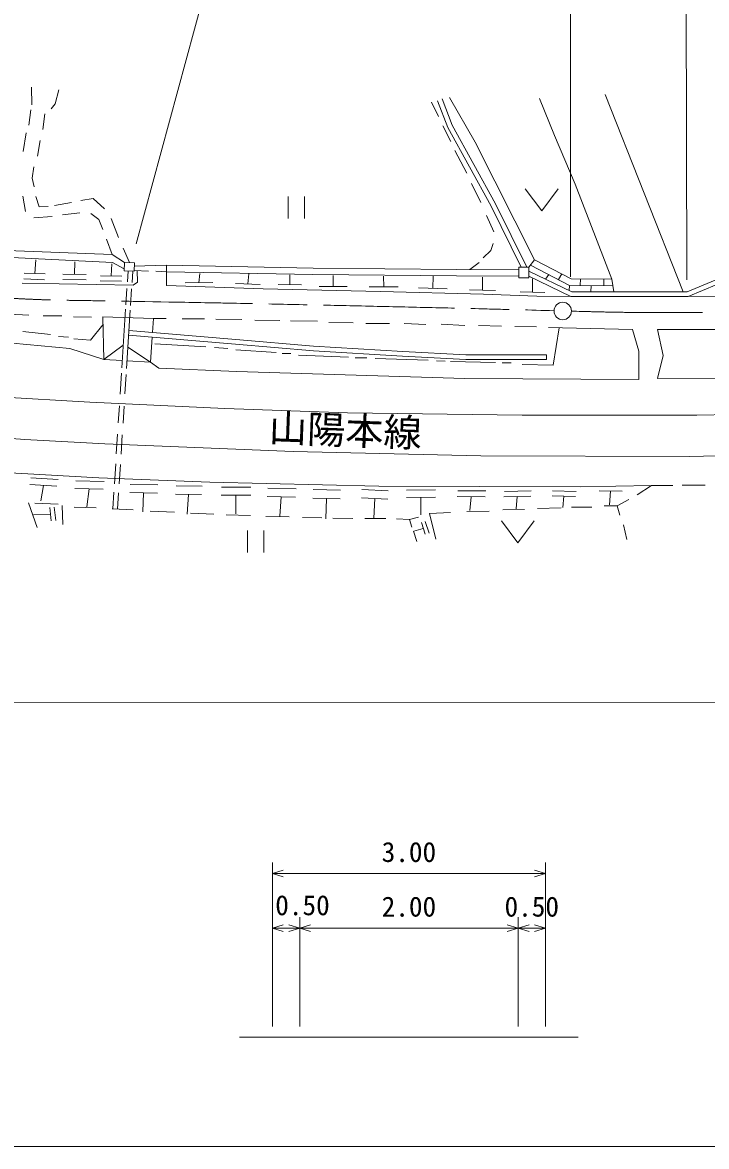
# Model space of a CAD drawing. Units: millimetres, scale not verified. Extents: x 40000 to 680000, y 20000 to 380000.
# Drawn here: x 274618 to 337250, y 205000 to 307911 of the extents above; entities that cross this region are included whole.
import ezdxf
from ezdxf.enums import TextEntityAlignment as Align

# ---------------------------------------------------------------- set-up
doc = ezdxf.new("R2010")
doc.units = ezdxf.units.MM
doc.header["$LTSCALE"] = 1000
doc.linetypes.add('CHAIN', pattern=[18.5, 12, -1.5, 3.5, -1.5])
for name, color, linetype, lineweight in [('M-BGD', 7, 'Continuous', 13), ('M-BGD-HTXT', 7, 'Continuous', 13), ('M-BMK', 2, 'CHAIN', 13), ('M-BMK-HTXT', 7, 'Continuous', 13), ('M-BMK-SRVR', 3, 'Continuous', 13), ('M-STR-HTXT', 7, 'Continuous', 13), ('M-TTL-BAND', 7, 'Continuous', 13)]:
    doc.layers.add(name, color=color, linetype=linetype, lineweight=lineweight)
doc.styles.add('ＭＳ ゴシック', font='')
doc.styles.get('ＭＳ ゴシック').set_extended_font_data('MS Gothic')

# ---------------------------------------------------------------- blocks, each defined once
blk = doc.blocks.new('田')
at = {"color": 7, "linetype": 'Continuous', "lineweight": 13}
for p, q in [((-0.75, 1), (-0.75, -1)), ((0.75, -1), (0.75, 1))]:
    blk.add_line(p, q, dxfattribs=at)
blk = doc.blocks.new('畑')
at = {"color": 7, "linetype": 'Continuous', "lineweight": 13}
for p, q in [((-1.5, 1), (0, -1)), ((0, -1), (1.5, 1))]:
    blk.add_line(p, q, dxfattribs=at)

msp = doc.modelspace()

# ---------------------------------------------------------------- linework, layer by layer
at = {"layer": 'M-BGD'}
for p, q in [((275450, 301996), (275477, 300375)), ((277613, 300464), (277944, 301730)), ((312078, 300623), (312697, 299292)), ((313565, 298309), (312620, 300746)), ((313973, 298500), (313039, 300908)), ((316054, 296943), (313727, 301043)), ((323320, 297572), (321947, 300962)), ((327955, 301328), (335125, 283253)), ((275388, 299918), (275185, 298519)), ((276672, 299536), (276469, 298100)), ((277244, 300007), (277613, 300464)), ((313104, 298453), (313841, 297004)), ((317933, 291313), (313973, 298500)), ((274943, 297794), (274689, 296091)), ((317533, 291105), (313565, 298309)), ((325208, 293109), (323320, 297572)), ((276227, 297095), (275998, 295684)), ((321511, 286190), (316054, 296943)), ((314214, 296182), (315316, 294113)), ((275642, 294705), (275515, 293650)), ((275515, 293650), (275693, 292874)), ((315731, 293173), (316596, 291418)), ((328567, 284404), (325208, 293109)), ((274638, 291997), (274905, 290599)), ((275846, 291972), (276151, 291044)), ((277549, 291145), (279100, 291425)), ((279952, 291603), (281097, 291794)), ((281097, 291794), (282126, 290853)), ((320789, 285503), (317933, 291313)), ((276151, 291044), (276965, 291069)), ((278287, 290306), (279863, 290497)), ((280880, 290408), (281618, 289887)), ((317776, 288757), (317102, 290232)), ((320286, 285507), (317533, 291105)), ((275668, 290026), (277321, 290154)), ((281618, 289887), (281986, 288971)), ((282737, 289950), (283410, 288234)), ((282317, 288069), (282835, 286673)), ((283843, 287242), (284404, 285922)), ((317499, 287021), (317728, 287674)), ((282835, 286673), (271089, 287097)), ((271113, 286522), (282860, 285937)), ((275740, 284930), (275840, 286185)), ((283946, 285930), (282835, 286673)), ((316801, 286349), (317499, 287021)), ((321511, 286190), (320994, 285501)), ((324855, 284442), (321511, 286190)), ((279392, 284853), (279425, 285994)), ((282740, 284709), (282800, 285803)), ((282860, 285937), (283935, 285360)), ((283932, 285170), (283946, 285930)), ((283932, 285170), (284847, 285153)), ((283946, 285930), (284861, 285913)), ((284220, 284152), (284285, 285164)), ((284648, 284105), (284715, 285156)), ((284861, 285913), (284847, 285153)), ((284848, 285207), (286170, 285155)), ((287806, 285692), (284856, 285600)), ((285152, 284145), (285110, 285196)), ((286826, 285130), (287794, 285092)), ((287806, 285692), (287790, 283843)), ((287794, 285092), (301215, 284828)), ((287806, 285692), (301224, 285428)), ((301224, 285428), (314362, 285304)), ((314362, 285304), (320038, 285270)), ((315580, 285297), (316428, 285942)), ((320074, 285509), (320066, 284528)), ((320074, 285509), (320994, 285501)), ((320994, 285501), (320986, 284520)), ((324927, 283240), (320991, 285142)), ((324704, 283843), (321146, 285704)), ((274597, 284053), (284745, 283865)), ((276649, 284358), (274744, 284427)), ((276692, 284896), (274787, 284964)), ((280450, 284355), (278305, 284372)), ((280464, 284844), (278319, 284861)), ((283684, 284222), (281745, 284257)), ((283710, 284692), (281771, 284726)), ((284745, 283865), (285152, 284145)), ((292042, 284093), (289519, 284076)), ((290780, 284085), (290847, 284914)), ((295252, 283970), (295348, 284895)), ((299095, 283913), (299085, 284800)), ((301215, 284828), (314358, 284704)), ((303062, 283741), (303071, 284743)), ((307696, 283703), (307667, 284685)), ((312177, 283570), (312225, 284704)), ((314358, 284704), (320034, 284670)), ((316745, 283408), (316745, 284590)), ((320066, 284528), (320986, 284520)), ((324831, 282820), (320987, 284677)), ((321312, 283227), (321322, 284438)), ((322505, 284410), (322801, 284838)), ((323706, 284365), (324003, 284887)), ((328567, 284404), (324855, 284442)), ((325691, 283833), (325703, 284433)), ((327853, 283811), (327853, 284411)), ((328771, 283245), (328567, 284404)), ((335483, 283253), (339739, 285039)), ((335568, 282833), (339840, 284626)), ((284085, 282048), (284182, 283556)), ((284512, 281998), (284611, 283537)), ((287790, 283843), (296658, 283538)), ((296385, 283927), (294120, 284013)), ((296658, 283538), (307413, 283290)), ((300151, 283904), (298039, 283922)), ((304340, 283733), (301783, 283750)), ((309026, 283712), (306366, 283695)), ((307413, 283290), (316815, 283042)), ((313490, 283510), (310864, 283630)), ((317929, 283373), (315560, 283442)), ((316815, 283042), (321716, 282851)), ((322436, 283201), (320188, 283252)), ((324662, 283368), (324704, 283843)), ((328673, 283803), (324704, 283843)), ((324927, 283240), (335483, 283253)), ((326689, 283823), (326646, 283242)), ((321716, 282851), (324831, 282820)), ((324831, 282820), (335568, 282833)), ((335568, 282833), (347825, 282903)), ((273421, 281203), (275213, 281127)), ((276510, 281050), (278207, 281050)), ((280939, 280936), (279294, 280961)), ((281988, 280965), (282064, 277055)), ((281988, 280965), (286622, 280795)), ((283715, 276290), (284061, 281672)), ((284142, 276229), (284485, 281563)), ((280844, 278829), (281988, 280221)), ((286622, 280795), (286530, 279530)), ((286622, 280795), (287765, 280798)), ((289233, 280779), (291274, 280779)), ((292323, 280760), (294687, 280703)), ((295889, 280665), (298196, 280627)), ((299169, 280608), (301629, 280550)), ((302659, 280455), (304909, 280417)), ((306053, 280341), (308227, 280341)), ((309562, 280341), (311546, 280245)), ((312957, 280283), (315131, 280169)), ((316370, 280169), (318487, 280112)), ((319689, 280074), (321691, 280035)), ((322778, 279978), (330483, 279807)), ((323205, 276525), (323743, 279957)), ((268892, 278983), (278946, 278048)), ((274654, 279607), (277189, 279352)), ((277907, 279172), (278822, 279096)), ((279318, 278962), (280844, 278829)), ((284339, 279297), (294130, 278454)), ((284366, 279716), (294166, 278873)), ((286499, 279111), (286332, 276814)), ((330483, 279807), (331055, 277823)), ((338126, 279787), (332764, 279802)), ((332764, 279802), (333278, 277431)), ((278946, 278048), (282064, 277055)), ((282064, 277055), (283849, 278368)), ((284267, 278181), (286332, 276814)), ((286733, 278480), (291395, 278203)), ((292196, 278146), (293417, 278070)), ((294130, 278454), (301249, 277843)), ((294141, 277955), (297860, 277688)), ((294166, 278873), (301279, 278262)), ((301279, 278262), (309441, 277786)), ((283758, 276960), (282064, 277055)), ((286332, 276814), (284187, 276935)), ((298394, 277612), (299195, 277593)), ((299882, 277459), (304459, 277269)), ((301249, 277843), (309418, 277366)), ((305088, 277211), (306156, 277211)), ((306900, 277135), (311763, 277002)), ((309418, 277366), (315208, 277061)), ((309441, 277786), (315220, 277480)), ((312525, 276944), (313307, 276906)), ((313822, 276887), (317941, 276773)), ((315208, 277061), (322600, 277054)), ((315220, 277480), (322600, 277474)), ((322600, 277054), (322600, 277474)), ((331055, 277823), (331055, 275211)), ((333278, 277431), (332754, 275312)), ((287107, 276269), (286332, 276814)), ((294201, 275954), (287107, 276269)), ((315112, 275325), (294201, 275954)), ((318533, 276754), (319372, 276754)), ((320382, 276601), (323205, 276525)), ((283561, 273882), (283683, 275794)), ((283993, 273907), (284106, 275672)), ((331055, 275211), (315112, 275325)), ((332754, 275312), (343929, 275389)), ((271831, 273665), (280785, 273150)), ((280785, 273150), (293143, 272578)), ((283392, 271259), (283492, 272806)), ((283822, 271235), (283922, 272797)), ((293143, 272578), (304385, 272178)), ((304385, 272178), (320380, 271958)), ((320380, 271958), (336361, 271968)), ((336361, 271968), (352638, 272311)), ((255923, 271143), (274846, 269727)), ((274846, 269727), (282162, 269319)), ((283209, 268404), (283325, 270209)), ((283640, 268400), (283753, 270171)), ((282162, 269319), (299411, 268633)), ((299411, 268633), (316596, 268246)), ((316596, 268246), (335711, 268182)), ((335711, 268182), (348520, 268504)), ((267451, 267029), (281611, 266219)), ((283033, 265667), (283151, 267507)), ((283464, 265667), (283578, 267444)), ((275284, 265601), (277773, 265464)), ((275385, 266208), (277873, 266071)), ((276529, 265533), (276295, 264118)), ((279491, 265946), (282100, 265894)), ((281611, 266219), (291766, 265818)), ((284483, 265622), (287006, 265570)), ((291766, 265818), (307242, 265446)), ((325692, 265389), (332214, 265532)), ((330906, 264650), (332214, 265532)), ((332214, 265532), (334179, 265513)), ((335018, 265551), (337135, 265551)), ((279406, 265239), (282014, 265188)), ((280710, 265213), (280510, 263565)), ((282886, 263370), (282984, 264894)), ((283316, 263353), (283412, 264851)), ((284452, 264875), (286975, 264823)), ((285713, 264849), (285640, 263107)), ((288638, 264717), (291006, 264682)), ((288689, 265489), (291058, 265455)), ((289822, 264699), (289702, 262897)), ((292818, 264640), (295512, 264623)), ((292826, 265376), (295521, 265358)), ((294165, 264632), (294145, 262916)), ((297019, 264514), (299611, 264463)), ((297073, 265278), (299665, 265227)), ((298315, 264489), (298188, 262707)), ((301245, 265145), (303751, 265093)), ((305702, 265142), (308105, 265039)), ((307242, 265446), (325692, 265389)), ((309778, 265092), (312438, 265127)), ((314428, 264501), (316986, 264484)), ((314483, 265042), (317040, 265025)), ((315707, 264493), (315580, 263231)), ((318700, 264484), (321155, 264553)), ((318749, 264970), (321203, 265039)), ((319927, 264518), (319814, 263384)), ((323104, 264577), (325266, 264526)), ((323138, 265021), (325301, 264969)), ((324185, 264552), (324105, 263517)), ((327407, 265023), (329518, 265006)), ((328462, 265014), (328377, 263746)), ((275172, 263944), (275954, 261675)), ((275763, 263887), (277880, 263811)), ((277115, 263513), (277252, 262295)), ((277523, 263535), (277661, 262317)), ((278242, 263696), (278300, 261961)), ((279349, 263544), (281370, 263487)), ((301211, 264352), (303717, 264301)), ((302464, 264327), (302384, 262478)), ((305667, 264375), (308070, 264272)), ((306869, 264324), (306789, 262535)), ((309775, 264406), (312436, 264440)), ((311105, 264423), (311099, 262821)), ((321771, 263410), (323945, 263468)), ((324879, 263525), (326748, 263544)), ((327892, 263658), (329075, 263658)), ((329075, 263658), (330124, 264230)), ((329075, 263658), (329323, 262800)), ((277184, 262904), (275628, 262821)), ((282838, 263372), (284746, 263296)), ((286309, 263162), (288541, 263067)), ((290009, 262972), (292145, 262895)), ((293270, 262838), (295482, 262781)), ((296893, 262667), (299029, 262648)), ((300250, 262590), (302023, 262552)), ((303034, 262533), (304865, 262495)), ((305952, 262495), (307878, 262495)), ((308870, 262457), (310052, 262419)), ((310052, 262419), (310891, 262609)), ((311883, 262953), (313809, 263048)), ((311883, 262953), (312455, 260607)), ((315306, 263143), (317346, 263162)), ((318605, 263277), (320588, 263315)), ((310281, 261713), (310052, 262419)), ((311314, 261590), (310450, 261334)), ((311142, 262122), (311485, 261058)), ((311499, 262228), (311842, 261164)), ((329647, 261904), (329952, 260569)), ((310739, 260378), (310414, 261332))]:
    msp.add_line(p, q, dxfattribs=at)
at = {"layer": 'M-BMK'}
for points in [[(324884, 281478), (327343, 281414), (329802, 281356), (332262, 281350), (335724, 281341), (339185, 281398), (342646, 281478), (347697, 281595), (352746, 281762), (357793, 281993), (362745, 282220), (367697, 282468), (372639, 282851), (378370, 283296), (384091, 283874), (389803, 284525), (395621, 285188), (401416, 286048), (407223, 286799), (412548, 287488), (417873, 288175), (423199, 288847)], [(246795, 285157), (251888, 284642), (256981, 284128), (262078, 283652), (265538, 283329), (268996, 282981), (272462, 282737), (273719, 282648), (274978, 282582), (276238, 282537), (278220, 282465), (280205, 282460), (282188, 282422), (286078, 282349), (289969, 282287), (293859, 282208), (301497, 282052), (309135, 281880), (316772, 281693), (318944, 281640), (321116, 281580), (323288, 281521)]]:
    msp.add_open_spline(points, degree=3, knots=[0, 0, 0, 0, 1, 1, 1, 2, 2, 2, 3, 3, 3, 4, 4, 4, 5, 5, 5, 6, 6, 6, 7, 7, 7, 7], dxfattribs=at)
at = {"layer": 'M-BMK-HTXT'}
msp.add_lwpolyline([(294500, 215000), (297500, 215000), (300000, 215000), (320000, 215000), (322500, 215000), (325500, 215000)], dxfattribs=at)
at = {"layer": 'M-BMK-SRVR'}
msp.add_circle((324086, 281499), 800, dxfattribs=at)
at = {"layer": 'M-STR-HTXT'}
for p, q in [((297427, 333207), (285015, 287660)), ((324798, 284625), (324774, 321638)), ((335372, 321709), (335456, 284346)), ((245707, 245662), (451821, 245562)), ((297500, 216000), (297500, 231000)), ((322500, 216000), (322500, 231000)), ((297500, 230000), (298500, 230300)), ((297500, 230000), (322500, 230000)), ((297500, 230000), (298500, 229700)), ((322500, 230000), (321500, 230300)), ((322500, 230000), (321500, 229700)), ((297500, 216000), (297500, 226000)), ((300000, 216000), (300000, 226000)), ((300000, 216000), (300000, 226000)), ((320000, 216000), (320000, 226000)), ((320000, 216000), (320000, 226000)), ((322500, 216000), (322500, 226000)), ((297500, 225000), (298500, 225300)), ((297500, 225000), (300000, 225000)), ((297500, 225000), (298500, 224700)), ((300000, 225000), (299000, 225300)), ((300000, 225000), (299000, 224700)), ((300000, 225000), (301000, 225300)), ((300000, 225000), (320000, 225000)), ((300000, 225000), (301000, 224700)), ((320000, 225000), (319000, 225300)), ((320000, 225000), (319000, 224700)), ((320000, 225000), (321000, 225300)), ((320000, 225000), (322500, 225000)), ((320000, 225000), (321000, 224700)), ((322500, 225000), (321500, 225300)), ((322500, 225000), (321500, 224700))]:
    msp.add_line(p, q, dxfattribs=at)
at = {"layer": 'M-TTL-BAND'}
msp.add_line((40000, 205000), (579000, 205000), dxfattribs=at)

# ---------------------------------------------------------------- block references
at = {"layer": 'M-BGD', "xscale": 1000, "yscale": 1000}
for name, p in [('畑', (322156, 291680)), ('田', (299689, 290969)), ('畑', (319968, 261274)), ('田', (295977, 260389))]:
    msp.add_blockref(name, p, dxfattribs=at)

# ---------------------------------------------------------------- texts
at = {"layer": 'M-BGD-HTXT', "style": 'ＭＳ ゴシック'}
msp.add_text('山陽本線', height=2566, rotation=357.922, dxfattribs=at).set_placement((304107, 268521), align=Align.BOTTOM_CENTER)
at = {"layer": 'M-STR-HTXT', "style": 'ＭＳ ゴシック'}
for s, p in [('3.00', (310000, 230500)), ('0.50', (300255, 225627)), ('2.00', (310000, 225500)), ('0.50', (321250, 225500))]:
    msp.add_text(s, height=1833, dxfattribs=at).set_placement(p, align=Align.BOTTOM_CENTER)

doc.saveas('drawing.dxf')
